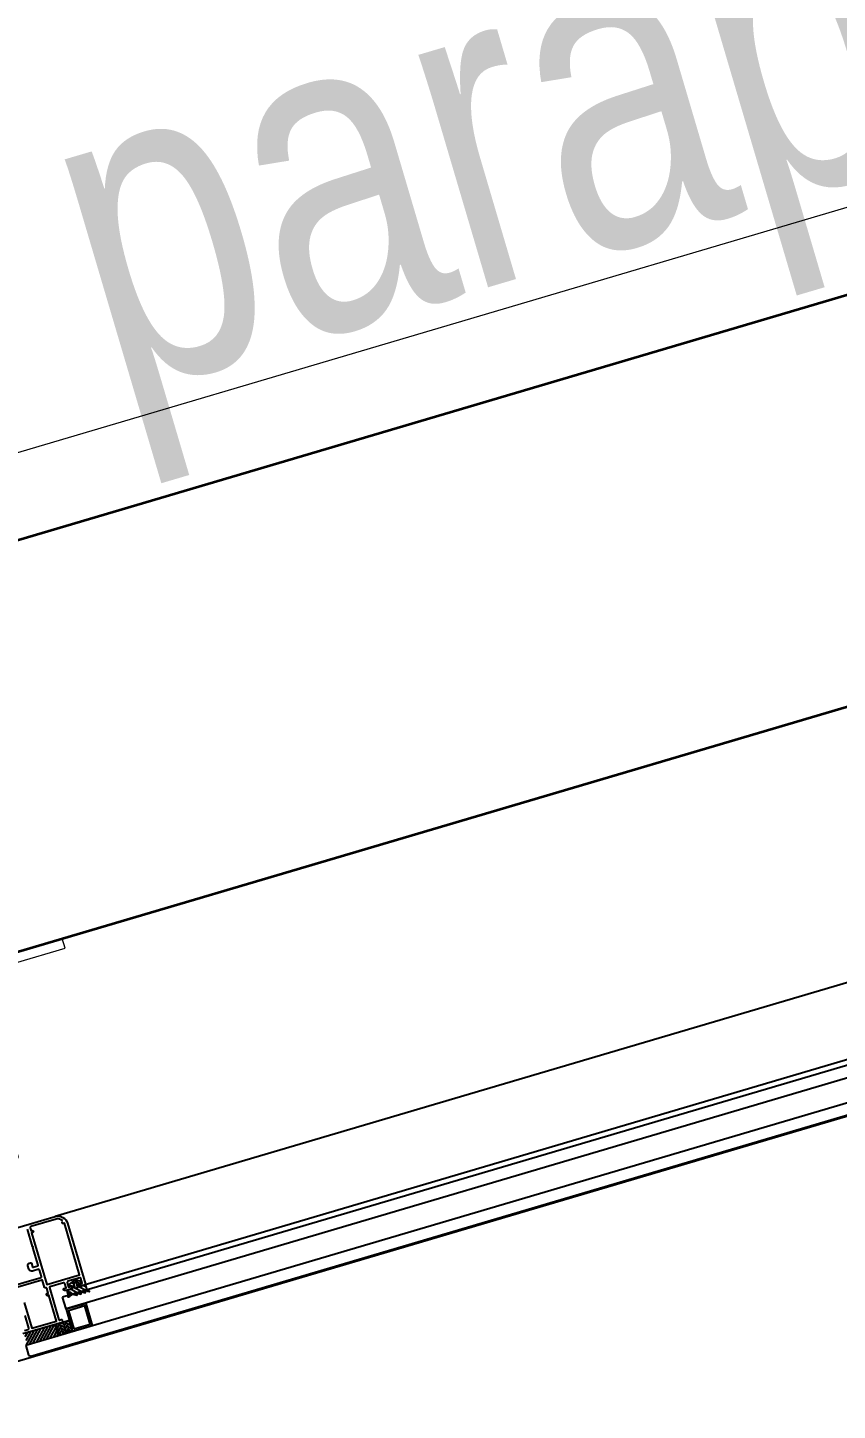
# Model space of a CAD drawing. Header units: millimetres. Extents: x 62878 to 70819, y -67946 to -61850.
# Drawn here: x 63907.2 to 63948.2, y -65544.3 to -65474.3 of the extents above; entities that cross this region are included whole.
import ezdxf
from ezdxf.enums import TextEntityAlignment as Align

# ---------------------------------------------------------------- set-up
doc = ezdxf.new("R2010")
doc.units = ezdxf.units.MM
doc.layers.add('alan hesabı1', color=7, linetype='Continuous', plot=False)
for name, color, linetype, lineweight in [('Dog_dos_yeni', 63, 'Continuous', 5), ('DOGRAMA', 171, 'Continuous', 0), ('DUVAR-GAZBETON', 84, 'Continuous', 35), ('GOR-2', 152, 'Continuous', 20)]:
    doc.layers.add(name, color=color, linetype=linetype, lineweight=lineweight)
doc.layers.add('MAH-ADI 1', color=12, linetype='Continuous')
doc.styles.add('bold', font='arial.ttf', dxfattribs={"height": 10})

msp = doc.modelspace()

# ---------------------------------------------------------------- hatches: boundary and pattern name
at = {"layer": 'DOGRAMA', "lineweight": -2}
h = msp.add_hatch(dxfattribs=at)
h.set_pattern_fill('ANSI31', color=256, scale=0.05, angle=523.50578, style=0)
h.set_pattern_definition([(151.42666, (64007.72837, -65496.60606), (0.07592747, 0.13941514), [])])
edge = h.paths.add_edge_path(flags=16)
edge.add_arc((63909.702, -65538.196), 0.4, 94.8897, 117.96362)
edge.add_line((63909.514, -65537.843), (63909.585, -65538.084))
edge.add_line((63909.585, -65538.084), (63909.739, -65538.039))
edge.add_line((63909.739, -65538.039), (63909.667, -65537.797))
edge = h.paths.add_edge_path()
edge.add_arc((63909.702, -65538.196), 0.5, 69.55676, 143.29656)
edge.add_line((63909.301, -65537.897), (63909.329, -65537.993))
edge.add_line((63909.329, -65537.993), (63909.444, -65537.959))
edge.add_line((63909.444, -65537.959), (63909.461, -65538.017))
edge.add_arc((63909.365, -65538.045), 0.1, -73.57334, 16.42666, ccw=False)
edge.add_line((63909.393, -65538.141), (63909.182, -65538.203))
edge.add_line((63909.182, -65538.203), (63909.233, -65538.376))
edge.add_line((63909.233, -65538.376), (63909.271, -65538.364))
edge.add_arc((63909.253, -65538.302), 0.065, 286.42666, 354.83599)
edge.add_arc((63909.35, -65538.311), 0.0327, -19.00362, 174.83599, ccw=False)
edge.add_arc((63909.204, -65538.229), 0.199, 282.07697, 332.34288, ccw=False)
edge.add_arc((63909.262, -65538.472), 0.05, 107.94126, 285.4545)
edge.add_arc((63909.189, -65538.208), 0.323, 285.48601, 324.81232)
edge.add_arc((63909.469, -65538.406), 0.02, 76.42666, 144.81232, ccw=False)
edge.add_line((63909.474, -65538.387), (63909.688, -65538.438))
edge.add_arc((63909.691, -65538.424), 0.015, 256.42666, 416.42666)
edge.add_line((63909.7, -65538.411), (63909.597, -65538.343))
edge.add_arc((63909.608, -65538.326), 0.02, 76.42666, 236.42666, ccw=False)
edge.add_line((63909.613, -65538.307), (63909.899, -65538.376))
edge.add_arc((63909.902, -65538.361), 0.015, 256.42666, 416.42666)
edge.add_line((63909.911, -65538.349), (63909.808, -65538.281))
edge.add_arc((63909.819, -65538.264), 0.02, 76.42666, 236.42666, ccw=False)
edge.add_line((63909.824, -65538.245), (63910.11, -65538.314))
edge.add_arc((63910.113, -65538.299), 0.015, 256.42666, 416.42666)
edge.add_line((63910.122, -65538.287), (63910.019, -65538.219))
edge.add_arc((63910.03, -65538.202), 0.02, 76.42666, 236.42666, ccw=False)
edge.add_line((63910.035, -65538.182), (63910.321, -65538.252))
edge.add_arc((63910.324, -65538.237), 0.015, 256.42666, 416.42666)
edge.add_line((63910.333, -65538.224), (63910.237, -65538.161))
edge.add_arc((63910.292, -65538.078), 0.1, 196.42666, 236.42666, ccw=False)
edge.add_line((63910.196, -65538.106), (63910.142, -65537.92))
edge.add_line((63910.142, -65537.92), (63909.931, -65537.982))
edge.add_arc((63909.902, -65537.886), 0.1, 196.42666, 286.42666, ccw=False)
edge.add_line((63909.806, -65537.915), (63909.789, -65537.857))
edge.add_line((63909.789, -65537.857), (63909.904, -65537.823))
edge.add_line((63909.904, -65537.823), (63909.876, -65537.727))
h = msp.add_hatch(dxfattribs=at)
h.set_pattern_fill('ANSI31', color=256, scale=0.04, angle=523.50578, style=0)
h.set_pattern_definition([(61.42666, (63777.30066, -65564.54114), (-0.11153211, 0.06074198), [])])
h.paths.add_polyline_path([(63908.314, -65540.031, -0.414214), (63908.28, -65540.012), (63907.03, -65540.38, -0.153231), (63907.104, -65540.984), (63908.476, -65540.58)])
h.paths.add_polyline_path([(63908.571, -65539.926), (63908.332, -65539.997, -0.414214), (63908.314, -65540.031), (63908.476, -65540.58), (63908.741, -65540.502)])
h = msp.add_hatch(dxfattribs=at)
h.set_pattern_fill('AR-HBONE', color=256, scale=0.03, angle=523.50578, style=0)
h.set_pattern_definition([(151.42666, (63903.1422, -65504.1836), (-0.04799068, 0.16277867), [0.36, -0.12]), (61.42666, (63903.03682, -65504.12621), (-0.04799068, 0.16277867), [0.36, -0.12])])
h.paths.add_polyline_path([(63909.073, -65539.778), (63909.313, -65539.707), (63909.483, -65540.283), (63908.741, -65540.502), (63908.571, -65539.926)])

# ---------------------------------------------------------------- linework, layer by layer
at = {"layer": 'alan hesabı1'}
msp.add_lwpolyline([(63724.954, -65595.463), (64131.543, -65475.352), (64132.288, -65475.758), (64579.093, -66991.106), (64176.603, -67109.71), (64175.127, -67104.703), (64170.387, -67106.1)], close=True, dxfattribs=at)
at = {"layer": 'Dog_dos_yeni'}
msp.add_lwpolyline([(63908.953, -65520.38), (63892.647, -65525.188), (63892.788, -65525.667), (63897.824, -65524.183), (63900.51, -65533.295), (63900.99, -65533.154), (63898.304, -65524.041), (63903.579, -65522.486), (63906.266, -65531.598), (63906.745, -65531.457), (63904.059, -65522.345), (63909.094, -65520.86), (63908.953, -65520.38)], close=True, dxfattribs=at)
at = {"layer": 'DOGRAMA', "lineweight": -2}
for p, q in [((64012.894, -65503.634), (63908.599, -65534.455)), ((64014.799, -65507.268), (63908.969, -65538.542)), ((64013.501, -65507.355), (63910.107, -65537.91)), ((64017.691, -65508.308), (63907.104, -65540.984)), ((64014.973, -65507.859), (63909.143, -65539.132)), ((63907.37, -65541.531), (64017.776, -65508.893)), ((63909.143, -65539.132), (63908.969, -65538.542)), ((63908.571, -65539.926), (63909.313, -65539.707)), ((63908.571, -65539.926), (63908.741, -65540.502)), ((63908.571, -65539.926), (63908.741, -65540.502)), ((63909.483, -65540.283), (63909.313, -65539.707)), ((63907.104, -65540.984), (63907.245, -65541.464)), ((63907.245, -65541.464), (63907.37, -65541.531))]:
    msp.add_line(p, q, dxfattribs=at)
at = {"layer": 'DOGRAMA', "lineweight": -2, "ltscale": 0.5}
for points in [[(63906.134, -65538.049), (63907.88, -65537.534, 0.414214), (63907.9, -65537.497), (63907.797, -65537.147, 0.414214), (63907.76, -65537.126), (63907.453, -65537.217, -0.414214), (63907.267, -65537.115), (63907.216, -65536.943, -0.414214), (63907.283, -65536.819), (63907.303, -65536.813), (63907.35, -65536.799, -0.414214), (63907.388, -65536.819), (63907.441, -65537.001, 0.414214), (63907.479, -65537.022), (63907.709, -65536.954, 0.414214), (63907.729, -65536.916), (63907.468, -65536.029), (63907.488, -65535.992), (63907.451, -65535.972), (63907.189, -65535.084, 0.414214)], [(63906.412, -65535.1), (63908.599, -65534.455, -0.414214), (63909.22, -65534.793), (63910.127, -65537.872, -0.414214), (63910.107, -65537.91), (63909.945, -65537.957, -0.19911), (63909.907, -65537.953), (63909.836, -65537.915, -0.668097), (63909.841, -65537.863), (63909.968, -65537.826), (63909.897, -65537.586, 0.414214), (63909.835, -65537.552), (63909.24, -65537.727, 0.414214), (63909.206, -65537.789), (63909.277, -65538.029), (63909.403, -65537.992, -0.668097), (63909.436, -65538.033), (63909.398, -65538.103, -0.198962), (63909.368, -65538.127), (63909.128, -65538.198, -0.372839), (63909.009, -65538.144, -0.45685), (63909.028, -65538.103), (63909.143, -65538.069), (63909.075, -65537.839, 0.414214), (63909.013, -65537.805), (63908.322, -65538.008, 0.414214), (63908.302, -65538.046), (63908.783, -65539.676, 0.414214), (63908.82, -65539.696), (63908.906, -65539.671, -0.414214), (63908.943, -65539.691), (63908.969, -65539.778, -0.414214), (63908.949, -65539.815), (63906.963, -65540.4, -0.414214)], [(63908.982, -65534.669, 0.26214), (63908.638, -65534.589), (63907.363, -65534.965, 0.414214), (63907.329, -65535.028), (63907.374, -65535.181), (63907.422, -65535.167, -0.414214), (63907.484, -65535.201), (63907.49, -65535.22, -0.414214), (63907.469, -65535.257), (63907.402, -65535.277), (63908.174, -65537.896), (63909.834, -65537.406), (63909.062, -65534.788), (63908.994, -65534.808, -0.414214), (63908.957, -65534.787), (63908.952, -65534.768, -0.361813), (63908.977, -65534.709)], [(63907.036, -65540.222), (63907.228, -65540.166, 0.414214), (63907.261, -65540.104), (63907.072, -65539.461, 0.414214)]]:
    msp.add_lwpolyline(points, format="xyb", dxfattribs=at)
at = {"layer": 'DOGRAMA', "linetype": 'ByBlock', "lineweight": -2}
msp.add_lwpolyline([(63907.025, -65538.808), (63907.41, -65540.112), (63908.657, -65539.745), (63908.272, -65538.44), (63908.205, -65538.46, -0.414214), (63908.168, -65538.44), (63908.159, -65538.411, -0.414214), (63908.193, -65538.349), (63908.241, -65538.335), (63908.165, -65538.076, 0.414214), (63908.128, -65538.055), (63908.099, -65538.064, -0.414214), (63908.061, -65538.043), (63907.96, -65537.698, 0.414214), (63907.922, -65537.678), (63906.704, -65538.037, 0.414214)], format="xyb", dxfattribs=at)
at = {"layer": 'DOGRAMA', "lineweight": -2}
for points in [[(63909.876, -65537.727, 0.333333), (63909.301, -65537.897), (63909.329, -65537.993), (63909.444, -65537.959), (63909.461, -65538.017, -0.414214), (63909.393, -65538.141), (63909.182, -65538.203), (63909.233, -65538.376), (63909.271, -65538.364, 0.307685), (63909.317, -65538.308, -1.128702), (63909.381, -65538.322, -0.222912), (63909.246, -65538.424, 0.978531), (63909.275, -65538.52, 0.173298), (63909.453, -65538.394, -0.307572), (63909.474, -65538.387), (63909.688, -65538.438, 0.8391), (63909.7, -65538.411), (63909.597, -65538.343, -0.8391), (63909.613, -65538.307), (63909.899, -65538.376, 0.8391), (63909.911, -65538.349), (63909.808, -65538.281, -0.8391), (63909.824, -65538.245), (63910.11, -65538.314, 0.8391), (63910.122, -65538.287), (63910.019, -65538.219, -0.8391), (63910.035, -65538.182), (63910.321, -65538.252, 0.8391), (63910.333, -65538.224), (63910.237, -65538.161, -0.176327), (63910.196, -65538.106), (63910.142, -65537.92), (63909.931, -65537.982, -0.414214), (63909.806, -65537.915), (63909.789, -65537.857), (63909.904, -65537.823)], [(63909.667, -65537.797, 0.101021), (63909.514, -65537.843), (63909.585, -65538.084), (63909.739, -65538.039)], [(63909.667, -65537.797, 0.101021), (63909.514, -65537.843), (63909.585, -65538.084), (63909.739, -65538.039)]]:
    msp.add_lwpolyline(points, format="xyb", close=True, dxfattribs=at)
for points in [[(63909.477, -65540.264), (63910.484, -65539.967), (63910.156, -65538.854), (63909.149, -65539.151)], [(63909.545, -65540.14), (63910.36, -65539.899), (63910.089, -65538.978), (63909.273, -65539.219)]]:
    msp.add_lwpolyline(points, close=True, dxfattribs=at)
at = {"layer": 'DUVAR-GAZBETON', "ltscale": 5}
for p, q in [((63775.955, -65538.822), (64149.798, -65428.364)), ((63714.54, -65577.823), (64145.514, -65450.485))]:
    msp.add_line(p, q, dxfattribs=at)
at = {"layer": 'GOR-2'}
msp.add_line((63790.47, -65530.102), (64146.38, -65424.942), dxfattribs=at)

# ---------------------------------------------------------------- texts
at = {"layer": 'MAH-ADI 1', "style": 'bold', "width": 0.75}
msp.add_text('beton parapet h: 30 cm', height=16, rotation=16.4606, dxfattribs=at).set_placement((63947.222, -65474.125), align=Align.MIDDLE_CENTER)

doc.saveas('drawing.dxf')
